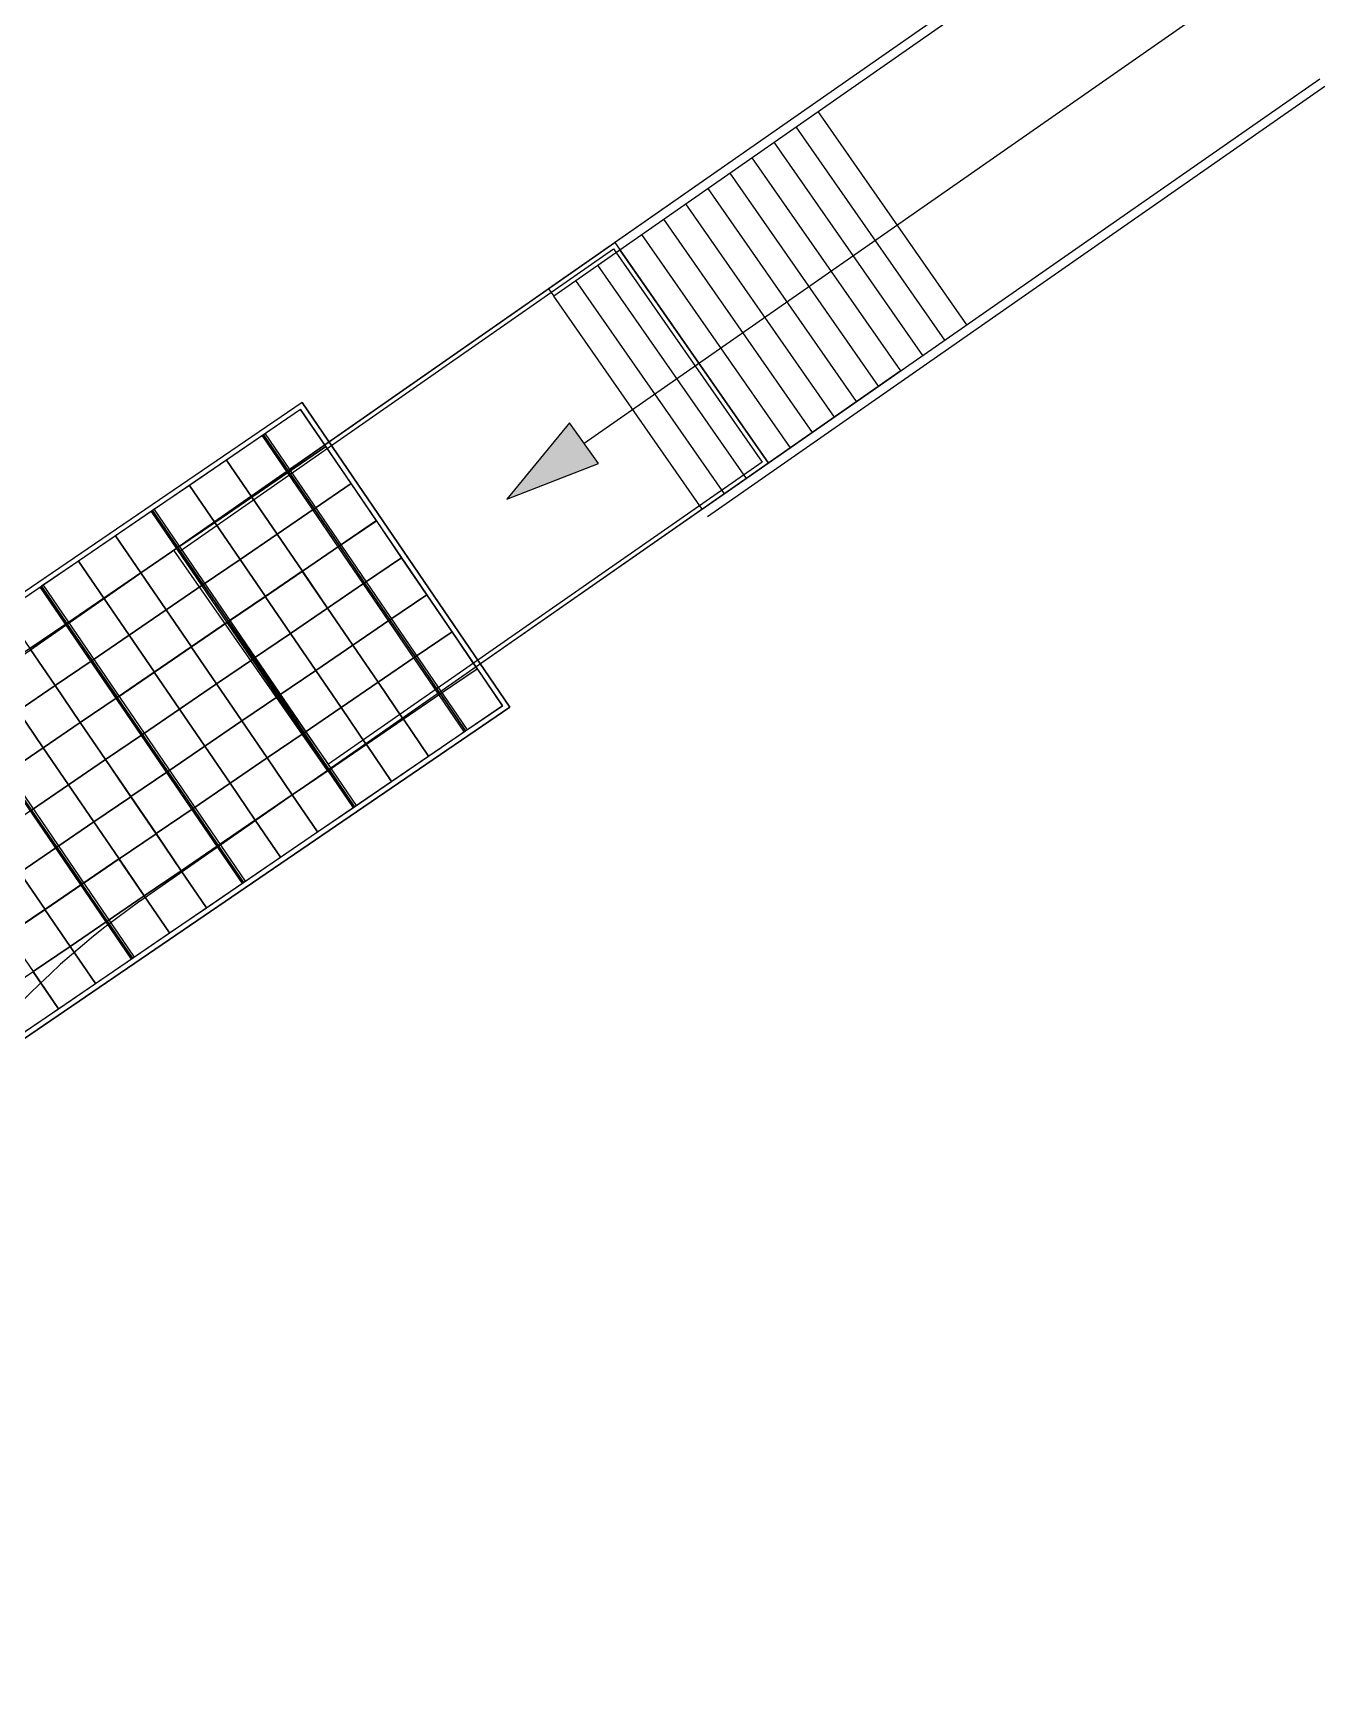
# Model space of a CAD drawing. Extents: x -31693 to 409283, y -98233 to 151957.
# Drawn here: x 145735 to 160150, y 75084 to 93647 of the extents above; entities that cross this region are included whole.
import ezdxf

# ---------------------------------------------------------------- set-up
doc = ezdxf.new("R2010")
doc.units = 0
doc.header["$LTSCALE"] = 1000
doc.header["$MEASUREMENT"] = 0
doc.linetypes.add('DASH', pattern=[0.35, 0.25, -0.1])
for name, color, linetype in [('500浮箱', 162, 'Continuous'), ('A-G-VISIBLE', 9, 'Continuous'), ('A-P-BELOW', 73, 'DASH'), ('A-P-STAIR', 4, 'Continuous'), ('主龙骨', 4, 'Continuous'), ('标注', 3, 'Continuous'), ('边梁（14a槽钢', 3, 'Continuous')]:
    doc.layers.add(name, color=color, linetype=linetype)

# ---------------------------------------------------------------- blocks, each defined once
blk = doc.blocks.new('dasd')
at = {"layer": '标注', "linetype": 'Continuous'}
h = blk.add_hatch(color=256, dxfattribs=at)
h.dxf.hatch_style = 1
h.paths.add_polyline_path([(-132742.889, 42140.486), (-132741.866, 42140.883), (-132742.19, 42141.336)])
at = {"layer": 'A-G-VISIBLE', "linetype": 'Continuous'}
for p, q in [((-132740.215, 42144.374), (-132749.23, 42138.09)), ((-132739.97, 42140.888), (-132741.628, 42143.267)), ((-132742.424, 42142.834), (-132742.367, 42142.752)), ((-132738.5, 42141.913), (-132746.984, 42135.999))]:
    blk.add_line(p, q, dxfattribs=at)
at = {"layer": 'A-G-VISIBLE', "linetype": 'Continuous', "flags": 128}
for points in [[(-132744.892, 42137.457), (-132746.608, 42139.918), (-132741.686, 42143.349), (-132739.97, 42140.888)], [(-132744.88, 42137.527), (-132746.538, 42139.906), (-132741.698, 42143.279), (-132740.04, 42140.9)]]:
    blk.add_lwpolyline(points, close=True, dxfattribs=at)
at = {"layer": 'A-G-VISIBLE', "linetype": 'Continuous'}
blk.add_arc((-132741.838, 42128.615), 9, 124.8773, 189.5588, dxfattribs=at)
at = {"layer": 'A-P-BELOW', "linetype": 'DASH'}
for p, q in [((-132740.216, 42140.716), (-132741.874, 42143.095)), ((-132740.462, 42140.545), (-132742.121, 42142.924)), ((-132740.708, 42140.373), (-132742.367, 42142.752))]:
    blk.add_line(p, q, dxfattribs=at)
at = {"layer": 'A-P-STAIR', "linetype": 'Continuous'}
for p, q in [((-132735.533, 42147.638), (-132742.424, 42142.834)), ((-132735.476, 42147.556), (-132742.367, 42142.752)), ((-132740.708, 42140.373), (-132733.817, 42145.176)), ((-132740.651, 42140.291), (-132733.76, 42145.094)), ((-132737.755, 42142.432), (-132739.413, 42144.811)), ((-132738.001, 42142.26), (-132739.659, 42144.639)), ((-132738.493, 42141.917), (-132740.152, 42144.296)), ((-132738.247, 42142.089), (-132739.906, 42144.468)), ((-132738.74, 42141.746), (-132740.398, 42144.125)), ((-132738.986, 42141.574), (-132740.644, 42143.953)), ((-132739.232, 42141.402), (-132740.89, 42143.782)), ((-132739.478, 42141.231), (-132741.136, 42143.61)), ((-132739.724, 42141.059), (-132741.382, 42143.438))]:
    blk.add_line(p, q, dxfattribs=at)
at = {"layer": '标注', "linetype": 'Continuous'}
blk.add_line((-132742.028, 42141.11), (-132734.265, 42146.521), dxfattribs=at)
at = {"layer": '标注', "linetype": 'Continuous', "flags": 128}
blk.add_lwpolyline([(-132742.889, 42140.486), (-132741.866, 42140.883), (-132742.19, 42141.336)], close=True, dxfattribs=at)
blk = doc.blocks.new('asdasd')
at = {"layer": '500浮箱'}
blk.add_lwpolyline([(147637, 78630), (148137, 78630), (148137, 79130), (147637, 79130)], close=True, dxfattribs=at)
blk = doc.blocks.new('zczx')
at = {"layer": '主龙骨', "elevation": 2850}
for points in [[(148290, 89155), (150544, 85850)], [(148325, 89179), (150580, 85875)]]:
    blk.add_lwpolyline(points, dxfattribs=at)

msp = doc.modelspace()

# ---------------------------------------------------------------- linework, layer by layer
at = {"layer": '边梁（14a槽钢', "elevation": 2850}
msp.add_lwpolyline([(143112, 75890), (143150, 75994), (143145, 76068), (143229, 77900), (143737, 79813), (144921, 81944), (151054, 86128), (148735, 89528), (142692, 85406), (141857, 85430), (140747, 85754), (139809, 86359), (139260, 86942), (139195, 86947), (140578, 84296), (141166, 82904), (141634, 81561), (142064, 80206), (142660, 78001)], close=True, dxfattribs=at)
for points in [[(148735, 89528), (142904, 85551), (142692, 85406), (141857, 85430), (140747, 85754), (139809, 86359), (139260, 86942)], [(148735, 89528), (151054, 86128), (144921, 81944), (143737, 79813), (143229, 77900), (143145, 76068), (143150, 75994)], [(148719, 89448), (142937, 85503), (142709, 85348), (141848, 85373), (140722, 85701), (139771, 86314), (139218, 86902)], [(148719, 89448), (150974, 86143), (144877, 81984), (143683, 79835), (143172, 77909), (143087, 76067), (143092, 75990)]]:
    msp.add_lwpolyline(points, dxfattribs=at)

# ---------------------------------------------------------------- block references
at = {"xscale": 1000, "yscale": 1000, "zscale": 1000}
msp.add_blockref('dasd', (132893911, -42052037, 2850), dxfattribs=at)
at = {"layer": '500浮箱', "rotation": 304.3012542828801}
for p in [(151, 166816, 2850), (-262, 166534, 2850), (433, 166402, 2850), (-675, 166252, 2850), (20, 166121, 2850), (-1088, 165970, 2850), (715, 165989, 2850), (-393, 165839, 2850), (-1501, 165688, 2850), (-806, 165557, 2850), (302, 165708, 2850), (997, 165576, 2850), (-1914, 165407, 2850), (-111, 165426, 2850), (-1219, 165275, 2850), (584, 165295, 2850), (-2327, 165125, 2850), (-1632, 164994, 2850), (-524, 165144, 2850), (170, 165013, 2850), (1278, 165163, 2850), (-2740, 164843, 2850), (-937, 164862, 2850), (865, 164882, 2850), (-2045, 164712, 2850), (-243, 164731, 2850), (1560, 164750, 2850), (-2458, 164430, 2850), (-1350, 164581, 2850), (-656, 164449, 2850), (452, 164600, 2850), (1147, 164469, 2850), (-1763, 164299, 2850), (39, 164318, 2850), (1842, 164337, 2850), (-2871, 164148, 2850), (-1069, 164168, 2850), (734, 164187, 2850), (-2177, 164017, 2850), (-1482, 163886, 2850), (-374, 164036, 2850), (321, 163905, 2850), (1429, 164055, 2850), (2124, 163924, 2850), (-2590, 163735, 2850), (-787, 163754, 2850), (1016, 163774, 2850), (-1895, 163604, 2850), (-92, 163623, 2850), (1711, 163642, 2850), (-3003, 163453, 2850), (-2308, 163322, 2850), (-1200, 163473, 2850), (-505, 163341, 2850), (603, 163492, 2850), (1298, 163361, 2850), (-1613, 163191, 2850), (190, 163210, 2850), (-2721, 163040, 2850), (-918, 163060, 2850), (885, 163079, 2850), (-2026, 162909, 2850), (-1331, 162778, 2850), (-223, 162928, 2850), (471, 162797, 2850), (-2439, 162627, 2850), (-636, 162647, 2850), (-1744, 162496, 2850), (58, 162515, 2850), (-2852, 162346, 2850), (-2157, 162214, 2850), (-1049, 162365, 2850), (-355, 162234, 2850), (-1462, 162083, 2850), (-2570, 161933, 2850), (-768, 161952, 2850), (-2983, 161651, 2850), (-1876, 161801, 2850), (-1181, 161670, 2850), (-2289, 161520, 2850), (-1594, 161388, 2850), (-2702, 161238, 2850), (-2007, 161106, 2850), (-2420, 160825, 2850), (-2833, 160543, 2850)]:
    msp.add_blockref('asdasd', p, dxfattribs=at)
at = {"layer": '主龙骨'}
for p in [(0, 0), (-1239, -845), (-2478, -1691), (-3717, -2536)]:
    msp.add_blockref('zczx', p, dxfattribs=at)

doc.saveas('drawing.dxf')
